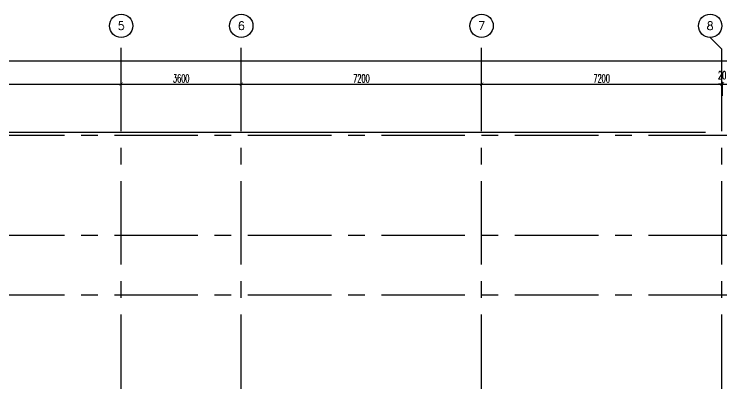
# Model space of a CAD drawing. Extents: x -0.4 to 91.9, y -1.1 to 78.4.
# Drawn here: x 21.34 to 42.55, y 67.3 to 78.4 of the extents above; entities that cross this region are included whole.
import ezdxf
from ezdxf.enums import TextEntityAlignment as Align

# ---------------------------------------------------------------- set-up
doc = ezdxf.new("R2010")
doc.units = 0
doc.header["$MEASUREMENT"] = 0
doc.header["$PDMODE"] = 34
doc.linetypes.add('CENTERX2', pattern=[4, 2.5, -0.5, 0.5, -0.5])
doc.layers.get('0').update_dxf_attribs({"color": 11, "linetype": 'CONTINUOUS'})
doc.layers.get('DEFPOINTS').update_dxf_attribs({"color": 11, "linetype": 'CONTINUOUS'})
for name, color, linetype in [('AX-CR', 11, 'CONTINUOUS'), ('AX-DIM', 11, 'CONTINUOUS'), ('AX-TXT', 11, 'CONTINUOUS'), ('AXES', 11, 'CENTERX2')]:
    doc.layers.add(name, color=color, linetype=linetype)
doc.styles.add('ROMANS', font='ROMANS.shx', dxfattribs={"width": 0.6})
doc.dimstyles.new('STANDARD in', dxfattribs={"dimtxt": 0.24, "dimasz": 0.1, "dimexe": 0.07, "dimexo": 0.05, "dimgap": 0.05, "dimtad": 1, "dimdec": 0, "dimlfac": 1000, "dimzin": 0, "dimdsep": 46, "dimtxsty": 'ROMANS', "dimblk": 'ARCHTICK', "dimcen": 0.05, "dimdle": 0.05, "dimclrd": 7, "dimclre": 7, "dimclrt": 2, "dimadec": 0, "dimazin": 0, "dimtfac": 1, "dimtdec": 0, "dimtmove": 2, "dimatfit": 3, "dimldrblk": 'ARCHTICK', "dimfxl": 0, "dimtolj": 1, "dimtzin": 0, "dimarcsym": 0})

# ---------------------------------------------------------------- blocks, each defined once
blk = doc.blocks.new('_ARCHTICK')
at = {"color": 0, "linetype": 'ByBlock', "const_width": 0.15}
blk.add_lwpolyline([(-0.5, -0.5), (0.5, 0.5)], dxfattribs=at)
blk = doc.blocks.new('*D123')
at = {"layer": 'AX-DIM', "color": 7, "lineweight": -2, "ltscale": 0.3}
for p, q in [((9.85, 76.998), (85.359, 76.998)), ((9.9, 76.648), (9.9, 77.068)), ((85.309, 71.455), (85.309, 77.068))]:
    blk.add_line(p, q, dxfattribs=at)
at = {"layer": 'DEFPOINTS', "color": 0, "ltscale": 0.3}
for p in [(85.309, 76.998), (9.9, 76.598), (85.309, 71.405)]:
    blk.add_point(p, dxfattribs=at)
at = {"layer": 'AX-DIM', "color": 7, "lineweight": -2, "ltscale": 0.3, "xscale": 0.1, "yscale": 0.1, "zscale": 0.1, "rotation": 180}
blk.add_blockref('_ARCHTICK', (9.9, 76.998), dxfattribs=at)
at = {"layer": 'AX-DIM', "color": 7, "lineweight": -2, "ltscale": 0.3, "xscale": 0.1, "yscale": 0.1, "zscale": 0.1}
blk.add_blockref('_ARCHTICK', (85.309, 76.998), dxfattribs=at)
at = {"layer": 'AX-DIM', "color": 2, "ltscale": 0.3, "insert": (47.605, 77.168), "char_height": 0.24, "attachment_point": 5, "style": 'ROMANS'}
blk.add_mtext('\\A1;75409', dxfattribs=at)
blk = doc.blocks.new('AXU')
at = {"layer": 'AX-CR'}
blk.add_circle((0, 350), 350, dxfattribs=at)
at = {"layer": 'AX-TXT', "style": 'ROMANS'}
blk.add_attdef('AX', text='', height=250, dxfattribs=at).set_placement((0, 350), align=Align.MIDDLE)
blk = doc.blocks.new('*D176')
at = {"layer": 'AX-DIM', "color": 7, "lineweight": -2, "ltscale": 0.3}
for p, q in [((17.35, 75.948), (17.35, 76.368)), ((24.55, 75.948), (24.55, 76.368)), ((17.3, 76.298), (24.6, 76.298))]:
    blk.add_line(p, q, dxfattribs=at)
at = {"layer": 'DEFPOINTS', "color": 0, "ltscale": 0.3}
for p in [(24.55, 76.298), (17.35, 75.898), (24.55, 75.898)]:
    blk.add_point(p, dxfattribs=at)
at = {"layer": 'AX-DIM', "color": 7, "lineweight": -2, "ltscale": 0.3, "xscale": 0.1, "yscale": 0.1, "zscale": 0.1, "rotation": 180}
blk.add_blockref('_ARCHTICK', (17.35, 76.298), dxfattribs=at)
at = {"layer": 'AX-DIM', "color": 7, "lineweight": -2, "ltscale": 0.3, "xscale": 0.1, "yscale": 0.1, "zscale": 0.1}
blk.add_blockref('_ARCHTICK', (24.55, 76.298), dxfattribs=at)
at = {"layer": 'AX-DIM', "color": 2, "ltscale": 0.3, "insert": (20.95, 76.468), "char_height": 0.24, "attachment_point": 5, "style": 'ROMANS'}
blk.add_mtext('\\A1;7200', dxfattribs=at)
blk = doc.blocks.new('*D175')
at = {"layer": 'AX-DIM', "color": 7, "lineweight": -2, "ltscale": 0.3}
for p, q in [((24.55, 75.948), (24.55, 76.368)), ((28.15, 75.948), (28.15, 76.368)), ((24.5, 76.298), (28.2, 76.298))]:
    blk.add_line(p, q, dxfattribs=at)
at = {"layer": 'DEFPOINTS', "color": 0, "ltscale": 0.3}
for p in [(28.15, 76.298), (24.55, 75.898), (28.15, 75.898)]:
    blk.add_point(p, dxfattribs=at)
at = {"layer": 'AX-DIM', "color": 7, "lineweight": -2, "ltscale": 0.3, "xscale": 0.1, "yscale": 0.1, "zscale": 0.1, "rotation": 180}
blk.add_blockref('_ARCHTICK', (24.55, 76.298), dxfattribs=at)
at = {"layer": 'AX-DIM', "color": 7, "lineweight": -2, "ltscale": 0.3, "xscale": 0.1, "yscale": 0.1, "zscale": 0.1}
blk.add_blockref('_ARCHTICK', (28.15, 76.298), dxfattribs=at)
at = {"layer": 'AX-DIM', "color": 2, "ltscale": 0.3, "insert": (26.35, 76.468), "char_height": 0.24, "attachment_point": 5, "style": 'ROMANS'}
blk.add_mtext('\\A1;3600', dxfattribs=at)
blk = doc.blocks.new('*D174')
at = {"layer": 'AX-DIM', "color": 7, "lineweight": -2, "ltscale": 0.3}
for p, q in [((28.15, 75.948), (28.15, 76.368)), ((35.35, 75.948), (35.35, 76.368)), ((28.1, 76.298), (35.4, 76.298))]:
    blk.add_line(p, q, dxfattribs=at)
at = {"layer": 'DEFPOINTS', "color": 0, "ltscale": 0.3}
for p in [(35.35, 76.298), (28.15, 75.898), (35.35, 75.898)]:
    blk.add_point(p, dxfattribs=at)
at = {"layer": 'AX-DIM', "color": 7, "lineweight": -2, "ltscale": 0.3, "xscale": 0.1, "yscale": 0.1, "zscale": 0.1, "rotation": 180}
blk.add_blockref('_ARCHTICK', (28.15, 76.298), dxfattribs=at)
at = {"layer": 'AX-DIM', "color": 7, "lineweight": -2, "ltscale": 0.3, "xscale": 0.1, "yscale": 0.1, "zscale": 0.1}
blk.add_blockref('_ARCHTICK', (35.35, 76.298), dxfattribs=at)
at = {"layer": 'AX-DIM', "color": 2, "ltscale": 0.3, "insert": (31.75, 76.468), "char_height": 0.24, "attachment_point": 5, "style": 'ROMANS'}
blk.add_mtext('\\A1;7200', dxfattribs=at)
blk = doc.blocks.new('*D173')
at = {"layer": 'AX-DIM', "color": 7, "lineweight": -2, "ltscale": 0.3}
for p, q in [((35.35, 75.948), (35.35, 76.368)), ((42.55, 75.948), (42.55, 76.368)), ((35.3, 76.298), (42.6, 76.298))]:
    blk.add_line(p, q, dxfattribs=at)
at = {"layer": 'DEFPOINTS', "color": 0, "ltscale": 0.3}
for p in [(42.55, 76.298), (35.35, 75.898), (42.55, 75.898)]:
    blk.add_point(p, dxfattribs=at)
at = {"layer": 'AX-DIM', "color": 7, "lineweight": -2, "ltscale": 0.3, "xscale": 0.1, "yscale": 0.1, "zscale": 0.1, "rotation": 180}
blk.add_blockref('_ARCHTICK', (35.35, 76.298), dxfattribs=at)
at = {"layer": 'AX-DIM', "color": 7, "lineweight": -2, "ltscale": 0.3, "xscale": 0.1, "yscale": 0.1, "zscale": 0.1}
blk.add_blockref('_ARCHTICK', (42.55, 76.298), dxfattribs=at)
at = {"layer": 'AX-DIM', "color": 2, "ltscale": 0.3, "insert": (38.95, 76.468), "char_height": 0.24, "attachment_point": 5, "style": 'ROMANS'}
blk.add_mtext('\\A1;7200', dxfattribs=at)
blk = doc.blocks.new('*D172')
at = {"layer": 'AX-DIM', "color": 7, "lineweight": -2, "ltscale": 0.3}
for p, q in [((42.55, 75.948), (42.55, 76.368)), ((42.57, 75.948), (42.57, 76.368)), ((42.55, 76.298), (42.45, 76.298)), ((42.55, 76.298), (42.57, 76.298)), ((42.57, 76.298), (42.67, 76.298))]:
    blk.add_line(p, q, dxfattribs=at)
at = {"layer": 'DEFPOINTS', "color": 0, "ltscale": 0.3}
for p in [(42.57, 76.298), (42.55, 75.898), (42.57, 75.898)]:
    blk.add_point(p, dxfattribs=at)
at = {"layer": 'AX-DIM', "color": 7, "lineweight": -2, "ltscale": 0.3, "xscale": 0.1, "yscale": 0.1, "zscale": 0.1}
blk.add_blockref('_ARCHTICK', (42.55, 76.298), dxfattribs=at)
at = {"layer": 'AX-DIM', "color": 7, "lineweight": -2, "ltscale": 0.3, "xscale": 0.1, "yscale": 0.1, "zscale": 0.1, "rotation": 180}
blk.add_blockref('_ARCHTICK', (42.57, 76.298), dxfattribs=at)
at = {"layer": 'AX-DIM', "color": 2, "ltscale": 0.3, "insert": (42.56, 76.563), "char_height": 0.24, "attachment_point": 5, "style": 'ROMANS'}
blk.add_mtext('\\A1;20', dxfattribs=at)
blk = doc.blocks.new('*D171')
at = {"layer": 'AX-DIM', "color": 7, "lineweight": -2, "ltscale": 0.3}
for p, q in [((42.57, 75.948), (42.57, 76.368)), ((47.37, 75.948), (47.37, 76.368)), ((42.52, 76.298), (47.42, 76.298))]:
    blk.add_line(p, q, dxfattribs=at)
at = {"layer": 'DEFPOINTS', "color": 0, "ltscale": 0.3}
for p in [(47.37, 76.298), (42.57, 75.898), (47.37, 75.898)]:
    blk.add_point(p, dxfattribs=at)
at = {"layer": 'AX-DIM', "color": 7, "lineweight": -2, "ltscale": 0.3, "xscale": 0.1, "yscale": 0.1, "zscale": 0.1, "rotation": 180}
blk.add_blockref('_ARCHTICK', (42.57, 76.298), dxfattribs=at)
at = {"layer": 'AX-DIM', "color": 7, "lineweight": -2, "ltscale": 0.3, "xscale": 0.1, "yscale": 0.1, "zscale": 0.1}
blk.add_blockref('_ARCHTICK', (47.37, 76.298), dxfattribs=at)
at = {"layer": 'AX-DIM', "color": 2, "ltscale": 0.3, "insert": (44.97, 76.468), "char_height": 0.24, "attachment_point": 5, "style": 'ROMANS'}
blk.add_mtext('\\A1;4800', dxfattribs=at)
blk = doc.blocks.new('*D147')
at = {"layer": 'AX-DIM', "color": 7, "lineweight": -2, "ltscale": 0.3}
for p, q in [((1.683, 64.77), (1.683, 74.895)), ((42.065, 74.845), (1.613, 74.845)), ((2.333, 64.82), (1.613, 64.82))]:
    blk.add_line(p, q, dxfattribs=at)
at = {"layer": 'DEFPOINTS', "color": 0, "ltscale": 0.3}
for p in [(1.683, 74.845), (42.115, 74.845), (2.383, 64.82)]:
    blk.add_point(p, dxfattribs=at)
at = {"layer": 'AX-DIM', "color": 7, "lineweight": -2, "ltscale": 0.3, "xscale": 0.1, "yscale": 0.1, "zscale": 0.1}
for p, rotation in [((1.683, 74.845), 90), ((1.683, 64.82), 270)]:
    blk.add_blockref('_ARCHTICK', p, dxfattribs=dict(at, rotation=rotation))
at = {"layer": 'AX-DIM', "color": 2, "ltscale": 0.3, "insert": (1.513, 69.833), "char_height": 0.24, "attachment_point": 5, "rotation": 90, "style": 'ROMANS'}
blk.add_mtext('\\A1;10025', dxfattribs=at)

msp = doc.modelspace()

# ---------------------------------------------------------------- linework, layer by layer
at = {"layer": 'AXES'}
for p, q in [((24.55, -1.1143), (24.55, 77.6984)), ((28.15, -1.1143), (28.15, 77.6984)), ((35.35, -1.1143), (35.35, 77.6984)), ((42.55, 77.3484), (42.2, 77.6984)), ((42.55, -1.1143), (42.55, 77.3484)), ((0.35, 74.77), (68.39, 74.77)), ((0.35, 71.77), (68.39, 71.77)), ((0.35, 69.97), (68.39, 69.97))]:
    msp.add_line(p, q, dxfattribs=at)

# ---------------------------------------------------------------- block references
at = {"layer": 'AXES', "xscale": 0.001, "yscale": 0.001, "zscale": 0.001}
for p, values in [((24.55, 77.6984), {'AX': '5'}), ((28.15, 77.6984), {'AX': '6'}), ((35.35, 77.6984), {'AX': '7'}), ((42.2, 77.6984), {'AX': '8'})]:
    msp.add_blockref('AXU', p, dxfattribs=at).add_auto_attribs(values)

# ---------------------------------------------------------------- dimensions: what is measured, and where the dimension line sits
at = {"layer": 'AX-DIM'}
for base, p1, p2, picture, middle in [((85.3092, 76.9984), (9.9, 76.5984), (85.3092, 71.4052), '*D123', (47.6046, 77.1684)), ((24.55, 76.2984), (17.35, 75.8984), (24.55, 75.8984), '*D176', (20.95, 76.4684)), ((28.15, 76.2984), (24.55, 75.8984), (28.15, 75.8984), '*D175', (26.35, 76.4684)), ((35.35, 76.2984), (28.15, 75.8984), (35.35, 75.8984), '*D174', (31.75, 76.4684)), ((42.55, 76.2984), (35.35, 75.8984), (42.55, 75.8984), '*D173', (38.95, 76.4684)), ((42.57, 76.2984), (42.55, 75.8984), (42.57, 75.8984), '*D172', (42.56, 76.5634)), ((47.37, 76.2984), (42.57, 75.8984), (47.37, 75.8984), '*D171', (44.97, 76.4684))]:
    dim = msp.add_linear_dim(base=base, p1=p1, p2=p2, dimstyle='STANDARD in', dxfattribs=at)
    dim.commit()
    dim.dimension.update_dxf_attribs({"geometry": picture, "text_midpoint": middle})
dim = msp.add_linear_dim(base=(1.6833, 74.845), p1=(2.3833, 64.82), p2=(42.115, 74.845), angle=90, dimstyle='STANDARD in', dxfattribs=at)
dim.commit()
dim.dimension.update_dxf_attribs({"geometry": '*D147', "text_midpoint": (1.5133, 69.8325)})

doc.saveas('drawing.dxf')
